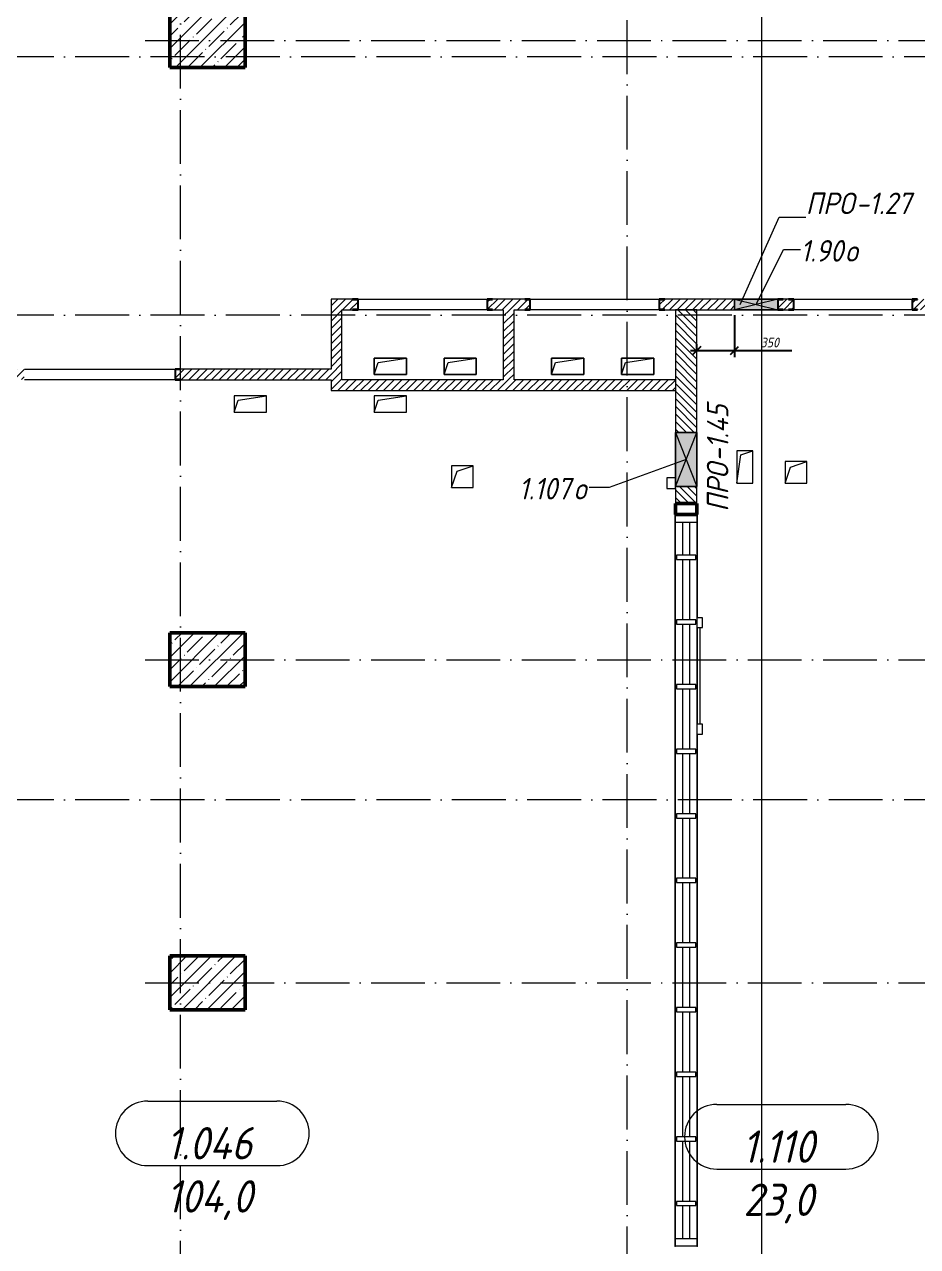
# Model space of a CAD drawing. Header units: millimetres. Extents: x -606178 to 312196, y -19338 to 632709.
# Drawn here: x -333931 to -325631, y 510725 to 522075 of the extents above; entities that cross this region are included whole.
import ezdxf

# ---------------------------------------------------------------- set-up
doc = ezdxf.new("R2010")
doc.units = ezdxf.units.MM
doc.linetypes.add('50_200_ШТРИХ_1Т_ш5_п1_п1_', pattern=[700, 500, -100, 0, -100])
for name, color, linetype, lineweight in [('A-____-____-DIMS', 7, 'Continuous', 9), ('A-DETL-GENF-OTLN', 7, 'Continuous', 9), ('A-DOOR-____-MCUT', 7, 'Continuous', 13), ('A-DOOR-____-OTLN', 7, 'Continuous', 9), ('A-FLOR-____-OTLN', 7, 'Continuous', 9), ('A-GENM-____-IDEN', 7, 'Continuous', 9), ('A-GENM-____-MCUT', 7, 'Continuous', 25), ('A-GENM-____-OTLN', 7, 'Continuous', 9), ('A-GENM-____-OTLN-1', 7, 'Continuous', 25), ('A-GLAZ-____-IDEN', 7, 'Continuous', 9), ('A-GLAZ-____-OTLN', 7, 'Continuous', 9), ('A-WALL-____-MCUT', 7, 'Continuous', 13), ('A-WALL-____-PATT-1', 7, 'Continuous', 9), ('A-WALL-FNSH-MCUT-1', 7, 'Continuous', 9), ('E-ELEC-EQPM-OTLN', 7, 'Continuous', 9), ('I-WALL-____-OTLN', 7, 'Continuous', 9), ('S-BEAM-____-OTLN', 7, 'Continuous', 9), ('S-COLS-____-MCUT', 7, 'Continuous', 50), ('S-COLS-____-OTLN', 7, 'Continuous', 9), ('S-GRID-____-OTLN-1', 7, '50_200_ШТРИХ_1Т_ш5_п1_п1_', 9)]:
    doc.layers.add(name, color=color, linetype=linetype, lineweight=lineweight)
doc.layers.add('A-AREA-IDEN-1', color=7, linetype='Continuous', lineweight=9, true_color=0x000000)
doc.layers.add('G-____-____-SYMB-1', color=9, linetype='Continuous', lineweight=9, true_color=0x808080)
doc.styles.add('ISOCPEUR_I', font='isocpeui.ttf', dxfattribs={"width": 0.9, "height": 2.5})
doc.styles.add('ISOCPEUR_I_11', font='isocpeui.ttf', dxfattribs={"width": 0.9, "height": 200})
doc.styles.add('ISOCPEUR_I_7', font='isocpeui.ttf', dxfattribs={"width": 0.9, "height": 90})
doc.dimstyles.new('ISO-1_8_0_9К_СРЕДНИЙ_Кладочные_1', dxfattribs={"dimscale": 304.8, "dimtxt": 89.638306, "dimasz": 0.246063, "dimexe": 0.19685, "dimexo": 0, "dimgap": 0, "dimtad": 1, "dimdec": 3, "dimrnd": 0.001, "dimdsep": 46, "dimtxsty": 'ISOCPEUR_I_7', "dimblk1": 'OBLIQUE', "dimblk2": 'OBLIQUE', "dimsah": 1, "dimcen": 0.09, "dimdle": 0.19685, "dimazin": 0, "dimtfac": 1, "dimtdec": 4, "dimtix": 1, "dimtmove": 0, "dimatfit": 3, "dimfxl": 1, "dimtvp": 1, "dimtolj": 1, "dimtzin": 0, "dimarcsym": 2})
pattern_1 = [(45, (-425830.77, 451794.26), (-35.35534, 35.35534), [])]

# ---------------------------------------------------------------- blocks, each defined once
blk = doc.blocks.new('BSC_Колонна _Прямоугольная - 500х700-V118-АР1_План отверстий 1 этажа в осях 1-64_Ю-ЯЯ')
at = {"layer": 'S-COLS-____-OTLN'}
h = blk.add_hatch(dxfattribs=at)
h.set_pattern_fill('FP_129', color=256, style=0, pattern_type=2)
h.set_pattern_definition([(315, (-64381.04, 93600), (114.04925, 114.04925), []), (315, (-64381.04, 93485.95), (114.04925, 114.04925), [201.613, -40.323, 3.353, -36.97])])
h.paths.add_polyline_path([(-250, 350), (-250, -350), (250, -350), (250, 350)], flags=0)
at = {"layer": 'S-COLS-____-MCUT'}
for p, q in [((250, 350), (-250, 350)), ((-250, 350), (-250, -350)), ((250, -350), (250, 350)), ((-250, -350), (250, -350))]:
    blk.add_line(p, q, dxfattribs=at)
blk = doc.blocks.new('BSC_Колонна _Прямоугольная - 500х700-V119-АР1_План отверстий 1 этажа в осях 1-64_Ю-ЯЯ')
at = {"layer": 'S-COLS-____-OTLN'}
h = blk.add_hatch(dxfattribs=at)
h.set_pattern_fill('FP_130', color=256, style=0, pattern_type=2)
h.set_pattern_definition([(315, (-70131.04, 93600), (114.04925, 114.04925), []), (315, (-70131.04, 93485.95), (114.04925, 114.04925), [201.613, -40.323, 3.353, -36.97])])
h.paths.add_polyline_path([(-250, -350), (250, -350), (250, 350), (-250, 350)], flags=0)
at = {"layer": 'S-COLS-____-MCUT'}
for p, q in [((250, 350), (-250, 350)), ((-250, 350), (-250, -350)), ((250, -350), (250, 350)), ((-250, -350), (250, -350))]:
    blk.add_line(p, q, dxfattribs=at)
blk = doc.blocks.new('BSC_Колонна _Прямоугольная - 500х700-V130-АР1_План отверстий 1 этажа в осях 1-64_Ю-ЯЯ')
at = {"layer": 'S-COLS-____-OTLN'}
h = blk.add_hatch(dxfattribs=at)
h.set_pattern_fill('FP_141', color=256, style=0, pattern_type=2)
h.set_pattern_definition([(315, (-61381.04, 93600), (114.04925, 114.04925), []), (315, (-61381.04, 93485.95), (114.04925, 114.04925), [201.613, -40.323, 3.353, -36.97])])
h.paths.add_polyline_path([(-250, 350), (-250, -350), (250, -350), (250, 350)], flags=0)
at = {"layer": 'S-COLS-____-MCUT'}
for p, q in [((250, 350), (-250, 350)), ((-250, 350), (-250, -350)), ((250, -350), (250, 350)), ((-250, -350), (250, -350))]:
    blk.add_line(p, q, dxfattribs=at)
blk = doc.blocks.new('154_Фахверк_СКБ_Швеллер - Тип_100_4010-27789772-АР1_План отверстий 1 этажа в осях 1-64_Ю-ЯЯ')
at = {"layer": 'A-GENM-____-MCUT'}
for p, q in [((175, 50), (125, 50)), ((125, 50), (125, -50)), ((128, 47), (175, 47)), ((128, -47), (128, 47)), ((175, 47), (175, 50)), ((125, -50), (175, -50)), ((175, -47), (128, -47)), ((175, -50), (175, -47))]:
    blk.add_line(p, q, dxfattribs=at)
blk = doc.blocks.new('DM_Штора_Противопожарная_Doormaster_EI-60 - ш_900 х в_2300 горячий цех-29093161-АР1_План отверстий 1 этажа в осях 1-64_Ю-ЯЯ')
at = {"layer": 'A-DOOR-____-MCUT'}
for p, q in [((-325, 150), (-415, 150)), ((-415, 150), (-415, 100)), ((-325, 100), (-325, 150)), ((-325, 125), (575, 125)), ((575, 150), (575, 100)), ((665, 150), (575, 150)), ((665, 100), (665, 150)), ((-415, 100), (-325, 100)), ((575, 100), (665, 100))]:
    blk.add_line(p, q, dxfattribs=at)
at = {"layer": 'E-ELEC-EQPM-OTLN'}
for p, q in [((-1715, -100), (-1715, -180)), ((-1615, -100), (-1635, -100)), ((-1615, -180), (-1615, -100)), ((-1715, -180), (-1615, -180))]:
    blk.add_line(p, q, dxfattribs=at)
blk = doc.blocks.new('ПР_Пластина - ПР_Пластина-27605713-АР1_План отверстий 1 этажа в осях 1-64_Ю-ЯЯ')
at = {"layer": 'S-BEAM-____-OTLN'}
for p, q in [((40, 180), (0, 180)), ((0, 180), (0, 0)), ((40, 0), (40, 180)), ((0, 0), (40, 0))]:
    blk.add_line(p, q, dxfattribs=at)
blk = doc.blocks.new('ПР_Уголок - ПР_Уголок-37035708-АР1_План отверстий 1 этажа в осях 1-64_Ю-ЯЯ')
at = {"layer": 'S-BEAM-____-OTLN'}
for p, q in [((0, 0), (0, -6)), ((0, 0), (6800, 0)), ((6800, -6), (6800, 0)), ((380, -75), (75, -75)), ((980, -75), (420, -75)), ((1580, -75), (1020, -75)), ((2180, -75), (1620, -75)), ((2780, -75), (2220, -75)), ((3380, -75), (2820, -75)), ((3980, -75), (3420, -75)), ((4580, -75), (4020, -75)), ((5180, -75), (4620, -75)), ((5780, -75), (5220, -75)), ((6380, -75), (5820, -75)), ((6725, -75), (6420, -75))]:
    blk.add_line(p, q, dxfattribs=at)
blk = doc.blocks.new('ПР_Уголок - ПР_Уголок-37035709-АР1_План отверстий 1 этажа в осях 1-64_Ю-ЯЯ')
at = {"layer": 'S-BEAM-____-OTLN'}
for p, q in [((0, 6), (0, 0)), ((75, 75), (380, 75)), ((420, 75), (980, 75)), ((1020, 75), (1580, 75)), ((1620, 75), (2180, 75)), ((2220, 75), (2780, 75)), ((2820, 75), (3380, 75)), ((3420, 75), (3980, 75)), ((4020, 75), (4580, 75)), ((4620, 75), (5180, 75)), ((5220, 75), (5780, 75)), ((5820, 75), (6380, 75)), ((6420, 75), (6725, 75)), ((6800, 0), (6800, 6)), ((960, 0), (0, 0)), ((1950, 0), (1050, 0)), ((6800, 0), (2040, 0))]:
    blk.add_line(p, q, dxfattribs=at)
blk = doc.blocks.new('ПР_Уголок - ПР_Уголок-37035710-АР1_План отверстий 1 этажа в осях 1-64_Ю-ЯЯ')
at = {"layer": 'S-BEAM-____-OTLN'}
for p, q in [((0, -6), (0, 0)), ((200, 0), (200, -6)), ((0, -75), (0, -6)), ((200, -6), (0, -6)), ((200, -75), (0, -75)), ((200, -6), (200, -75))]:
    blk.add_line(p, q, dxfattribs=at)
blk = doc.blocks.new('ПР_Уголок - ПР_Уголок-37035711-АР1_План отверстий 1 этажа в осях 1-64_Ю-ЯЯ')
at = {"layer": 'S-BEAM-____-OTLN'}
for p, q in [((0, 6), (0, 75)), ((0, 75), (200, 75)), ((0, 0), (0, 6)), ((0, 6), (200, 6)), ((200, 75), (200, 6)), ((200, 6), (200, 0))]:
    blk.add_line(p, q, dxfattribs=at)
blk = doc.blocks.new('AR_Отверстие прямоугольное _в плите_ - AR_Отверстие прямоугольное _в плите_-30229441-АР1_План отверстий 1 этажа в осях 1-64_Ю-ЯЯ')
at = {"layer": 'A-GENM-____-OTLN'}
for p, q in [((150, 75), (-150, 75)), ((-150, 75), (-150, -75)), ((-150, -75), (-113, 37)), ((-113, 37), (150, 75)), ((150, -75), (150, 75)), ((-150, -75), (150, -75))]:
    blk.add_line(p, q, dxfattribs=at)
blk = doc.blocks.new('AR_Отверстие прямоугольное _в плите_ - AR_Отверстие прямоугольное _в плите_-30459630-АР1_План отверстий 1 этажа в осях 1-64_Ю-ЯЯ')
at = {"layer": 'A-GENM-____-OTLN'}
for p, q in [((75, 150), (-75, 150)), ((-75, 150), (-75, -150)), ((-37, 113), (75, 150)), ((75, -150), (75, 150)), ((-75, -150), (-37, 113)), ((-75, -150), (75, -150))]:
    blk.add_line(p, q, dxfattribs=at)
blk = doc.blocks.new('AR_Отверстие прямоугольное _в плите_ - AR_Отверстие прямоугольное _в плите_-30459597-АР1_План отверстий 1 этажа в осях 1-64_Ю-ЯЯ')
at = {"layer": 'A-GENM-____-OTLN'}
for p, q in [((100, 100), (-100, 100)), ((-100, 100), (-100, -100)), ((-100, -100), (-50, 50)), ((-50, 50), (100, 100)), ((100, -100), (100, 100)), ((-100, -100), (100, -100))]:
    blk.add_line(p, q, dxfattribs=at)
blk = doc.blocks.new('AR_Отверстие прямоугольное _в плите_ - AR_Отверстие прямоугольное _в плите_-30459637-АР1_План отверстий 1 этажа в осях 1-64_Ю-ЯЯ')
at = {"layer": 'A-GENM-____-OTLN'}
for p, q in [((150, 75), (-150, 75)), ((-150, 75), (-150, -75)), ((-150, -75), (-113, 37)), ((-113, 37), (150, 75)), ((150, -75), (150, 75)), ((-150, -75), (150, -75))]:
    blk.add_line(p, q, dxfattribs=at)
blk = doc.blocks.new('BSC_Колонна _Прямоугольная1 - 200х100 _металл_-35572301-АР1_План отверстий 1 этажа в осях 1-64_Ю-ЯЯ')
at = {"layer": 'S-COLS-____-MCUT'}
for p, q in [((100, 50), (-100, 50)), ((-100, 50), (-100, -50)), ((100, -50), (100, 50)), ((-100, -50), (100, -50))]:
    blk.add_line(p, q, dxfattribs=at)
blk = doc.blocks.new('AR_Отверстие прямоугольное _в стене_ - AR_Отверстие прямоугольное _в стене__ОВ-36731709-АР1_План отверстий 1 этажа в осях 1-64_Ю-ЯЯ')
at = {"layer": 'A-GLAZ-____-OTLN'}
blk.add_hatch(color=256, dxfattribs=at).paths.add_polyline_path([(-250, -100), (250, -100), (250, 100), (-250, 100)], flags=0)
at = {"layer": 'A-DETL-GENF-OTLN'}
for p, q in [((-250, -100), (-250, 100)), ((-250, 100), (250, 100)), ((250, 100), (-250, -100)), ((-250, 100), (250, -100)), ((250, 100), (-250, 100)), ((-250, 100), (-250, -100)), ((250, 100), (250, -100)), ((250, -100), (250, 100)), ((250, -100), (-250, -100)), ((-250, -100), (250, -100))]:
    blk.add_line(p, q, dxfattribs=at)
blk = doc.blocks.new('AR_Отверстие прямоугольное _в стене_ - AR_Отверстие прямоугольное _в стене__ОВ-36730822-АР1_План отверстий 1 этажа в осях 1-64_Ю-ЯЯ')
at = {"layer": 'A-GLAZ-____-OTLN'}
blk.add_hatch(color=256, dxfattribs=at).paths.add_polyline_path([(200, -50), (200, 50), (-200, 50), (-200, -50)], flags=0)
at = {"layer": 'A-DETL-GENF-OTLN'}
for p, q in [((-200, -50), (-200, 50)), ((-200, 50), (200, 50)), ((200, 50), (-200, -50)), ((-200, 50), (200, -50)), ((200, 50), (-200, 50)), ((-200, 50), (-200, -50)), ((200, -50), (-200, -50)), ((-200, -50), (200, -50))]:
    blk.add_line(p, q, dxfattribs=at)
blk = doc.blocks.new('154_Фахверк_СКБ_Швеллер - Тип_100_4010_1-28088705-АР1_План отверстий 1 этажа в осях 1-64_Ю-ЯЯ')
at = {"layer": 'A-GENM-____-MCUT'}
for p, q in [((175, 50), (125, 50)), ((125, 50), (125, -50)), ((128, 47), (175, 47)), ((128, -47), (128, 47)), ((175, 47), (175, 50)), ((125, -50), (175, -50)), ((175, -47), (128, -47)), ((175, -50), (175, -47))]:
    blk.add_line(p, q, dxfattribs=at)
blk = doc.blocks.new('_Oblique')
at = {"color": 0, "linetype": 'ByBlock', "lineweight": -2}
blk.add_line((-0.5, -0.5), (0.5, 0.5), dxfattribs=at)
blk = doc.blocks.new('*D4558')
at = {"layer": 'A-____-____-DIMS', "color": 0, "lineweight": -2, "transparency": 16777216}
for p, q in [((-327331, 519375), (-327331, 518986)), ((-327741, 519046), (-327331, 519046)), ((-327681, 519037), (-327681, 519106)), ((-327331, 519046), (-326799, 519046))]:
    blk.add_line(p, q, dxfattribs=at)
at = {"layer": 'Defpoints', "color": 0, "transparency": 16777216}
for p in [(-327331, 519375), (-327681, 519037), (-327331, 519046)]:
    blk.add_point(p, dxfattribs=at)
at = {"layer": 'A-____-____-DIMS', "color": 0, "lineweight": -2, "transparency": 16777216, "xscale": 75, "yscale": 75, "zscale": 75, "rotation": 180}
blk.add_blockref('_Oblique', (-327681, 519046), dxfattribs=at)
at = {"layer": 'A-____-____-DIMS', "color": 0, "lineweight": -2, "transparency": 16777216, "xscale": 75, "yscale": 75, "zscale": 75}
blk.add_blockref('_Oblique', (-327331, 519046), dxfattribs=at)
at = {"layer": 'A-____-____-DIMS', "color": 0, "transparency": 16777216, "insert": (-327090, 519166), "char_height": 90, "width": 409.58, "attachment_point": 1, "line_spacing_factor": 1.149209, "style": 'ISOCPEUR_I_7'}
blk.add_mtext('\\A1;350', dxfattribs=at)
blk = doc.blocks.new('AAR_СКБ_Марка_помещения_1_5 ммп - Номер _ Площадь-27962135-АИ_План этажа_Стены_1')
at = {"layer": 'A-AREA-IDEN-1'}
for p, q in [((-2.987, 3), (3.013, 3)), ((-2.987, 0), (3.013, 0))]:
    blk.add_line(p, q, dxfattribs=at)
for centre, start, end in [((-2.987, 1.5), 90, 270), ((3.013, 1.5), 270, 90)]:
    blk.add_arc(centre, 1.5, start, end, dxfattribs=at)

msp = doc.modelspace()

# ---------------------------------------------------------------- hatches: boundary and pattern name
at = {"layer": 'A-WALL-____-PATT-1'}
h = msp.add_hatch(dxfattribs=at)
h.set_pattern_fill('FP_5', color=256, style=0, pattern_type=2)
h.set_pattern_definition(pattern_1)
h.paths.add_polyline_path([(-330980.7712, 518775.3011), (-330980.7712, 519525.3011), (-331080.7712, 519525.3011), (-331080.7712, 518775.3011)], flags=0)
h = msp.add_hatch(dxfattribs=at)
h.set_pattern_fill('FP_5', color=256, style=0, pattern_type=2)
h.set_pattern_definition(pattern_1)
h.paths.add_polyline_path([(-325630.7712, 519425.3011), (-324830.7712, 519425.3011), (-324830.7712, 519450.3011), (-324836.7712, 519450.3011), (-324836.7712, 519525.3011), (-325630.7712, 519525.3011), (-325630.7712, 519522.3011), (-325677.7712, 519522.3011), (-325677.7712, 519428.3011), (-325630.7712, 519428.3011)], flags=0)
h.paths.add_polyline_path([(-326830.7712, 519425.3011), (-326830.7712, 519428.3011), (-326783.7712, 519428.3011), (-326783.7712, 519522.3011), (-326830.7712, 519522.3011), (-326830.7712, 519525.3011), (-326880.7712, 519525.3011), (-326880.7712, 519522.3011), (-326927.7712, 519522.3011), (-326927.7712, 519428.3011), (-326880.7712, 519428.3011), (-326880.7712, 519425.3011), (-326866.1425, 519425.3011)], flags=0)
h.paths.add_polyline_path([(-327330.7712, 519425.3011), (-327330.7712, 519525.3011), (-327980.7712, 519525.3011), (-327980.7712, 519522.3011), (-328027.7712, 519522.3011), (-328027.7712, 519428.3011), (-327980.7712, 519428.3011), (-327980.7712, 519425.3011)], flags=0)
h.paths.add_polyline_path([(-329280.7712, 519425.3011), (-329280.7712, 519428.3011), (-329233.7712, 519428.3011), (-329233.7712, 519522.3011), (-329280.7712, 519522.3011), (-329280.7712, 519525.3011), (-329580.7712, 519525.3011), (-329580.7712, 519522.3011), (-329627.7712, 519522.3011), (-329627.7712, 519428.3011), (-329580.7712, 519428.3011), (-329580.7712, 519425.3011), (-329380.7712, 519425.3011)], flags=0)
h.paths.add_polyline_path([(-330880.7712, 519425.3011), (-330880.7712, 519428.3011), (-330833.7712, 519428.3011), (-330833.7712, 519522.3011), (-330880.7712, 519522.3011), (-330880.7712, 519525.3011), (-330980.7712, 519525.3011), (-330980.7712, 519425.3011)], flags=0)
h = msp.add_hatch(dxfattribs=at)
h.set_pattern_fill('FP_5', color=256, style=0, pattern_type=2)
h.set_pattern_definition(pattern_1)
h.paths.add_polyline_path([(-329380.7712, 518775.3011), (-329380.7712, 519425.3011), (-329480.7712, 519425.3011), (-329480.7712, 518775.3011)], flags=0)
h = msp.add_hatch(dxfattribs=at)
h.set_pattern_fill('FP_6', color=256, style=0, pattern_type=2)
h.set_pattern_definition([(135, (-425830.77, 451794.26), (-35.35534, -35.35534), [])])
h.paths.add_polyline_path([(-327880.7712, 517625.3011), (-327680.7712, 517625.3011), (-327680.7712, 517785.3011), (-327880.7712, 517785.3011), (-327880.7712, 517765.3011)], flags=0)
h.paths.add_polyline_path([(-327680.7712, 518285.3011), (-327680.7712, 519425.3011), (-327880.7712, 519425.3011), (-327880.7712, 518285.3011)], flags=0)
h = msp.add_hatch(dxfattribs=at)
h.set_pattern_fill('FP_5', color=256, style=0, pattern_type=2)
h.set_pattern_definition(pattern_1)
h.paths.add_polyline_path([(-331080.7712, 518775.3011), (-331080.7712, 518875.3011), (-332480.7712, 518875.3011), (-332480.7712, 518872.3011), (-332527.7712, 518872.3011), (-332527.7712, 518778.3011), (-332480.7712, 518778.3011), (-332480.7712, 518775.3011), (-332430.7712, 518775.3011)], flags=0)
h.paths.add_polyline_path([(-333980.7712, 518775.3011), (-333980.7712, 518778.3011), (-333933.7712, 518778.3011), (-333933.7712, 518872.3011), (-333980.7712, 518872.3011), (-333980.7712, 518875.3011), (-335630.7712, 518875.3011), (-335630.7712, 518775.3011), (-335380.7712, 518775.3011)], flags=0)
h.paths.add_polyline_path([(-336580.7712, 518775.3011), (-336230.7712, 518775.3011), (-336230.7712, 518875.3011), (-336580.7712, 518875.3011)], flags=0)
h = msp.add_hatch(dxfattribs=at)
h.set_pattern_fill('FP_5', color=256, style=0, pattern_type=2)
h.set_pattern_definition(pattern_1)
h.paths.add_polyline_path([(-328633.6432, 518675.3011), (-327880.7712, 518675.3011), (-327880.7712, 518775.3011), (-331080.7712, 518775.3011), (-331080.7712, 518675.3011), (-330401.1439, 518675.3011)], flags=0)

# ---------------------------------------------------------------- linework, layer by layer
at = {"layer": 'A-FLOR-____-OTLN'}
for p, q in [((-330681.2514, 518974.9536), (-330381.2514, 518974.9536)), ((-330681.2514, 518824.9536), (-330681.2514, 518974.9536)), ((-330381.2514, 518974.9536), (-330381.2514, 518824.9536)), ((-330031.2514, 518974.9536), (-329731.2514, 518974.9536)), ((-330031.2514, 518824.9536), (-330031.2514, 518974.9536)), ((-329731.2514, 518974.9536), (-329731.2514, 518824.9536)), ((-329031.2514, 518974.9536), (-328731.2514, 518974.9536)), ((-329031.2514, 518824.9536), (-329031.2514, 518974.9536)), ((-328731.2514, 518974.9536), (-328731.2514, 518824.9536)), ((-328381.2514, 518974.9536), (-328081.2514, 518974.9536)), ((-328381.2514, 518824.9536), (-328381.2514, 518974.9536)), ((-328081.2514, 518974.9536), (-328081.2514, 518824.9536)), ((-330381.2514, 518824.9536), (-330681.2514, 518824.9536)), ((-329731.2514, 518824.9536), (-330031.2514, 518824.9536)), ((-328731.2514, 518824.9536), (-329031.2514, 518824.9536)), ((-328081.2514, 518824.9536), (-328381.2514, 518824.9536))]:
    msp.add_line(p, q, dxfattribs=at)
at = {"layer": 'A-GENM-____-IDEN'}
for p, q in [((-327280.7712, 519475.3011), (-326918.4604, 520286.4481)), ((-326918.4604, 520286.4481), (-326669.3523, 520286.4481))]:
    msp.add_line(p, q, dxfattribs=at)
at = {"layer": 'A-GLAZ-____-IDEN'}
for p, q in [((-327130.7712, 519475.3011), (-326876.8802, 519984.9481)), ((-326876.8802, 519984.9481), (-326720.1199, 519984.9481)), ((-327780.7712, 518035.3011), (-328496.9676, 517776.2668)), ((-328496.9676, 517776.2668), (-328682.0468, 517776.2668))]:
    msp.add_line(p, q, dxfattribs=at)
at = {"layer": 'A-WALL-____-MCUT'}
for p, q in [((-327680.7712, 519425.3011), (-327880.7712, 519425.3011)), ((-327880.7712, 519425.3011), (-327880.7712, 518285.3011)), ((-327680.7712, 518285.3011), (-327680.7712, 519425.3011)), ((-327880.7712, 517765.3011), (-327880.7712, 517625.3011)), ((-327680.7712, 517625.3011), (-327680.7712, 517785.3011))]:
    msp.add_line(p, q, dxfattribs=at)
at = {"layer": 'A-WALL-FNSH-MCUT-1'}
for p, q in [((-331080.7712, 519525.3011), (-331080.7712, 518875.3011)), ((-330880.7712, 519525.3011), (-331080.7712, 519525.3011)), ((-329280.7712, 519525.3011), (-329580.7712, 519525.3011)), ((-327330.7712, 519525.3011), (-327980.7712, 519525.3011)), ((-326830.7712, 519525.3011), (-326880.7712, 519525.3011)), ((-330980.7712, 518775.3011), (-330980.7712, 519425.3011)), ((-330980.7712, 519425.3011), (-330880.7712, 519425.3011)), ((-329580.7712, 519425.3011), (-329480.7712, 519425.3011)), ((-329480.7712, 519425.3011), (-329480.7712, 518775.3011)), ((-329380.7712, 518775.3011), (-329380.7712, 519425.3011)), ((-329380.7712, 519425.3011), (-329280.7712, 519425.3011)), ((-327980.7712, 519425.3011), (-327330.7712, 519425.3011)), ((-326880.7712, 519425.3011), (-326830.7712, 519425.3011)), ((-331080.7712, 518875.3011), (-332480.7712, 518875.3011)), ((-332480.7712, 518775.3011), (-331080.7712, 518775.3011)), ((-331080.7712, 518775.3011), (-331080.7712, 518675.3011)), ((-329480.7712, 518775.3011), (-330980.7712, 518775.3011)), ((-327880.7712, 518775.3011), (-329380.7712, 518775.3011)), ((-331080.7712, 518675.3011), (-327880.7712, 518675.3011))]:
    msp.add_line(p, q, dxfattribs=at)
at = {"layer": 'G-____-____-SYMB-1'}
msp.add_line((-327082.5712, 538414.8199), (-327082.5712, 497200.5853), dxfattribs=at)
at = {"layer": 'I-WALL-____-OTLN'}
for p, q in [((-330830.7712, 519525.3011), (-329630.7712, 519525.3011)), ((-329230.7712, 519525.3011), (-328030.7712, 519525.3011)), ((-326780.7712, 519525.3011), (-325680.7712, 519525.3011)), ((-329630.7712, 519425.3011), (-330830.7712, 519425.3011)), ((-328030.7712, 519425.3011), (-329230.7712, 519425.3011)), ((-325680.7712, 519425.3011), (-326780.7712, 519425.3011)), ((-333930.7712, 518875.3011), (-332530.7712, 518875.3011)), ((-332530.7712, 518775.3011), (-333930.7712, 518775.3011)), ((-327880.7712, 510800.3011), (-327880.7712, 517450.3011)), ((-327680.7712, 517450.3011), (-327680.7712, 516565.3011)), ((-327680.7712, 516475.3011), (-327680.7712, 515575.3011)), ((-327680.7712, 515485.3011), (-327680.7712, 510800.3011))]:
    msp.add_line(p, q, dxfattribs=at)
at = {"layer": 'S-GRID-____-OTLN-1'}
for p, q in [((-332480.7712, 491375.8881), (-332480.7712, 542687.1106)), ((-328330.7712, 501310.9415), (-328330.7712, 542687.1106)), ((-332809.5068, 521925.3011), (-321913.0661, 521925.3011)), ((-321756.3646, 521775.3011), (-376588.7535, 521775.3011)), ((-321756.3646, 519375.3011), (-430499.5414, 519375.3011)), ((-332809.5068, 516175.3011), (-321756.3646, 516175.3011)), ((-321756.3646, 514875.3011), (-430499.5414, 514875.3011)), ((-332809.5068, 513175.3011), (-321756.3646, 513175.3011))]:
    msp.add_line(p, q, dxfattribs=at)

# ---------------------------------------------------------------- block references
at = {"layer": 'A-AREA-IDEN-1', "xscale": 199.9999999999999, "yscale": 199.9999999999999, "zscale": 199.9999999999999}
for p in [(-332187.2372, 511476.6446), (-326898.9497, 511445.5294)]:
    msp.add_blockref('AAR_СКБ_Марка_помещения_1_5 ммп - Номер _ Площадь-27962135-АИ_План этажа_Стены_1', p, dxfattribs=at)
at = {"layer": 'A-DOOR-____-OTLN', "rotation": 269.9999999999998}
msp.add_blockref('DM_Штора_Противопожарная_Doormaster_EI-60 - ш_900 х в_2300 горячий цех-29093161-АР1_План отверстий 1 этажа в осях 1-64_Ю-ЯЯ', (-327780.7712, 516150.3011), dxfattribs=at)
at = {"layer": 'A-GENM-____-OTLN'}
for name, p in [('AR_Отверстие прямоугольное _в плите_ - AR_Отверстие прямоугольное _в плите_-30229441-АР1_План отверстий 1 этажа в осях 1-64_Ю-ЯЯ', (-330531.2514, 518899.9536)), ('AR_Отверстие прямоугольное _в плите_ - AR_Отверстие прямоугольное _в плите_-30229441-АР1_План отверстий 1 этажа в осях 1-64_Ю-ЯЯ', (-329881.2514, 518899.9536)), ('AR_Отверстие прямоугольное _в плите_ - AR_Отверстие прямоугольное _в плите_-30229441-АР1_План отверстий 1 этажа в осях 1-64_Ю-ЯЯ', (-328881.2514, 518899.9536)), ('AR_Отверстие прямоугольное _в плите_ - AR_Отверстие прямоугольное _в плите_-30229441-АР1_План отверстий 1 этажа в осях 1-64_Ю-ЯЯ', (-328231.2514, 518899.9536)), ('AR_Отверстие прямоугольное _в плите_ - AR_Отверстие прямоугольное _в плите_-30459637-АР1_План отверстий 1 этажа в осях 1-64_Ю-ЯЯ', (-331830.7712, 518549.9536)), ('AR_Отверстие прямоугольное _в плите_ - AR_Отверстие прямоугольное _в плите_-30459637-АР1_План отверстий 1 этажа в осях 1-64_Ю-ЯЯ', (-330531.2514, 518550.3011)), ('AR_Отверстие прямоугольное _в плите_ - AR_Отверстие прямоугольное _в плите_-30459630-АР1_План отверстий 1 этажа в осях 1-64_Ю-ЯЯ', (-327235.7712, 517964.9536)), ('AR_Отверстие прямоугольное _в плите_ - AR_Отверстие прямоугольное _в плите_-30459597-АР1_План отверстий 1 этажа в осях 1-64_Ю-ЯЯ', (-326760.7712, 517914.9536)), ('AR_Отверстие прямоугольное _в плите_ - AR_Отверстие прямоугольное _в плите_-30459597-АР1_План отверстий 1 этажа в осях 1-64_Ю-ЯЯ', (-329860.7712, 517875.3011))]:
    msp.add_blockref(name, p, dxfattribs=at)
at = {"layer": 'A-GENM-____-OTLN-1', "rotation": 180}
for p in [(-330705.7712, 519475.3011), (-329105.7712, 519475.3011), (-326655.7712, 519475.3011)]:
    msp.add_blockref('154_Фахверк_СКБ_Швеллер - Тип_100_4010-27789772-АР1_План отверстий 1 этажа в осях 1-64_Ю-ЯЯ', p, dxfattribs=at)
at = {"layer": 'A-GENM-____-OTLN-1'}
for name, p in [('154_Фахверк_СКБ_Швеллер - Тип_100_4010-27789772-АР1_План отверстий 1 этажа в осях 1-64_Ю-ЯЯ', (-329755.7712, 519475.3011)), ('154_Фахверк_СКБ_Швеллер - Тип_100_4010-27789772-АР1_План отверстий 1 этажа в осях 1-64_Ю-ЯЯ', (-328155.7712, 519475.3011)), ('154_Фахверк_СКБ_Швеллер - Тип_100_4010_1-28088705-АР1_План отверстий 1 этажа в осях 1-64_Ю-ЯЯ', (-327055.7712, 519475.3011)), ('154_Фахверк_СКБ_Швеллер - Тип_100_4010-27789772-АР1_План отверстий 1 этажа в осях 1-64_Ю-ЯЯ', (-325805.7712, 519475.3011)), ('154_Фахверк_СКБ_Швеллер - Тип_100_4010-27789772-АР1_План отверстий 1 этажа в осях 1-64_Ю-ЯЯ', (-332655.7712, 518825.3011))]:
    msp.add_blockref(name, p, dxfattribs=at)
at = {"layer": 'A-GLAZ-____-OTLN'}
msp.add_blockref('AR_Отверстие прямоугольное _в стене_ - AR_Отверстие прямоугольное _в стене__ОВ-36730822-АР1_План отверстий 1 этажа в осях 1-64_Ю-ЯЯ', (-327130.7712, 519475.3011), dxfattribs=at)
at = {"layer": 'A-GLAZ-____-OTLN', "rotation": 89.99999999999993}
msp.add_blockref('AR_Отверстие прямоугольное _в стене_ - AR_Отверстие прямоугольное _в стене__ОВ-36731709-АР1_План отверстий 1 этажа в осях 1-64_Ю-ЯЯ', (-327780.7712, 518035.3011), dxfattribs=at)
at = {"layer": 'S-BEAM-____-OTLN', "extrusion": (0, 0, -1)}
for name, p, rotation in [('ПР_Уголок - ПР_Уголок-37035708-АР1_План отверстий 1 этажа в осях 1-64_Ю-ЯЯ', (327886.7712, 517525.3011), 269.9999999999999), ('ПР_Уголок - ПР_Уголок-37035709-АР1_План отверстий 1 этажа в осях 1-64_Ю-ЯЯ', (327674.7712, 517525.3011), 270.0000000000001)]:
    msp.add_blockref(name, p, dxfattribs=dict(at, rotation=rotation))
at = {"layer": 'S-BEAM-____-OTLN'}
for name, p in [('ПР_Уголок - ПР_Уголок-37035710-АР1_План отверстий 1 этажа в осях 1-64_Ю-ЯЯ', (-327880.7712, 517525.3011)), ('ПР_Уголок - ПР_Уголок-37035711-АР1_План отверстий 1 этажа в осях 1-64_Ю-ЯЯ', (-327880.7712, 510725.3011))]:
    msp.add_blockref(name, p, dxfattribs=at)
at = {"layer": 'S-BEAM-____-OTLN', "rotation": 269.9999999999999}
for p in [(-327870.7712, 517145.3011), (-327870.7712, 516545.3011), (-327870.7712, 515945.3011), (-327870.7712, 515345.3011), (-327870.7712, 514745.3011), (-327870.7712, 514145.3011), (-327870.7712, 513545.3011), (-327870.7712, 512945.3011), (-327870.7712, 512345.3011), (-327870.7712, 511745.3011), (-327870.7712, 511145.3011)]:
    msp.add_blockref('ПР_Пластина - ПР_Пластина-27605713-АР1_План отверстий 1 этажа в осях 1-64_Ю-ЯЯ', p, dxfattribs=at)
at = {"layer": 'S-COLS-____-OTLN', "rotation": 89.9999999999999}
for name, p in [('BSC_Колонна _Прямоугольная - 500х700-V119-АР1_План отверстий 1 этажа в осях 1-64_Ю-ЯЯ', (-332230.7712, 521925.3011)), ('BSC_Колонна _Прямоугольная - 500х700-V118-АР1_План отверстий 1 этажа в осях 1-64_Ю-ЯЯ', (-332230.7712, 516175.3011)), ('BSC_Колонна _Прямоугольная - 500х700-V130-АР1_План отверстий 1 этажа в осях 1-64_Ю-ЯЯ', (-332230.7712, 513175.3011))]:
    msp.add_blockref(name, p, dxfattribs=at)
at = {"layer": 'S-COLS-____-OTLN'}
msp.add_blockref('BSC_Колонна _Прямоугольная1 - 200х100 _металл_-35572301-АР1_План отверстий 1 этажа в осях 1-64_Ю-ЯЯ', (-327780.7712, 517575.3011), dxfattribs=at)

# ---------------------------------------------------------------- texts
at = {"layer": 'A-AREA-IDEN-1', "char_height": 300, "attachment_point": 8, "line_spacing_factor": 1.139951, "style": 'ISOCPEUR_I'}
for s, insert, width in [('\\pxqc,t8.46667,16.93333,25.4,33.86667,42.33333,50.8,59.26667,67.73333,76.2,84.66667,93.13333,101.6,110.06667,118.53333,127,135.46667,143.93333,152.4,160.86667,169.33333,177.8,186.26667,194.73333,203.2,211.66667,220.13333,228.6,237.06667,245.53333,254,262.46667,270.93333;{1.046}', (-332212.6663, 511534.9744), 940), ('\\pxqc,t8.46667,16.93333,25.4,33.86667,42.33333,50.8,59.26667,67.73333,76.2,84.66667,93.13333,101.6,110.06667,118.53333,127,135.46667,143.93333,152.4,160.86667,169.33333,177.8,186.26667,194.73333,203.2,211.66667,220.13333,228.6,237.06667,245.53333,254,262.46667,270.93333;{1.110}', (-326924.3788, 511503.8592), 794), ('\\pxqc,t8.46667,16.93333,25.4,33.86667,42.33333,50.8,59.26667,67.73333,76.2,84.66667,93.13333,101.6,110.06667,118.53333,127,135.46667,143.93333,152.4,160.86667,169.33333,177.8,186.26667,194.73333,203.2,211.66667,220.13333,228.6,237.06667,245.53333,254,262.46667,270.93333;{104,0}', (-332211.6663, 510971.0265), 952), ('\\pxqc,t8.46667,16.93333,25.4,33.86667,42.33333,50.8,59.26667,67.73333,76.2,84.66667,93.13333,101.6,110.06667,118.53333,127,135.46667,143.93333,152.4,160.86667,169.33333,177.8,186.26667,194.73333,203.2,211.66667,220.13333,228.6,237.06667,245.53333,254,262.46667,270.93333;{23,0}', (-326923.3788, 510939.9113), 754)]:
    msp.add_mtext(s, dxfattribs=dict(at, insert=insert, width=width))
at = {"layer": 'A-GENM-____-IDEN', "char_height": 200, "attachment_point": 1, "style": 'ISOCPEUR_I_11'}
for s, insert, width in [('ПРО', (-326669.3523, 520513.5642), 562.784625), ('-1.27', (-326205.0086, 520513.5642), 663.79725)]:
    msp.add_mtext(s, dxfattribs=dict(at, insert=insert, width=width))
at = {"layer": 'A-GENM-____-IDEN', "char_height": 200, "attachment_point": 1, "rotation": 90, "style": 'ISOCPEUR_I_11'}
for s, insert, width in [('-1.45', (-327588.8905, 518014.3882), 692.658), ('ПРО', (-327588.8905, 517550.0445), 562.784625)]:
    msp.add_mtext(s, dxfattribs=dict(at, insert=insert, width=width))
at = {"layer": 'A-GLAZ-____-IDEN', "char_height": 200, "attachment_point": 1, "style": 'ISOCPEUR_I_11'}
for s, insert, width in [('1.90', (-326720.1199, 520072.5626), 505.063125), ('\\fISOCPEUR|b0|i1|c204|p34|;\\W.9;о', (-326303.4011, 520072.5626), 158.734125), ('1.107', (-329336.9, 517863.8813), 620.506125), ('\\fISOCPEUR|b0|i1|c204|p34|;\\W.9;о', (-328824.9313, 517863.8813), 158.734125)]:
    msp.add_mtext(s, dxfattribs=dict(at, insert=insert, width=width))

# ---------------------------------------------------------------- dimensions: what is measured, and where the dimension line sits
at = {"layer": 'A-____-____-DIMS'}
dim = msp.add_linear_dim(base=(-327330.7712, 519046.3102), p1=(-327680.7712, 519037.2142), p2=(-327330.7712, 519375.3011), dimstyle='ISO-1_8_0_9К_СРЕДНИЙ_Кладочные_1', override={"dimpost": '<>', "dimfxl": 486.623849}, dxfattribs=at)
dim.commit()
dim.dimension.update_dxf_attribs({"geometry": '*D4558', "text_midpoint": (-326885.1536, 519046.3102), "dimtype": 160})

doc.saveas('drawing.dxf')
